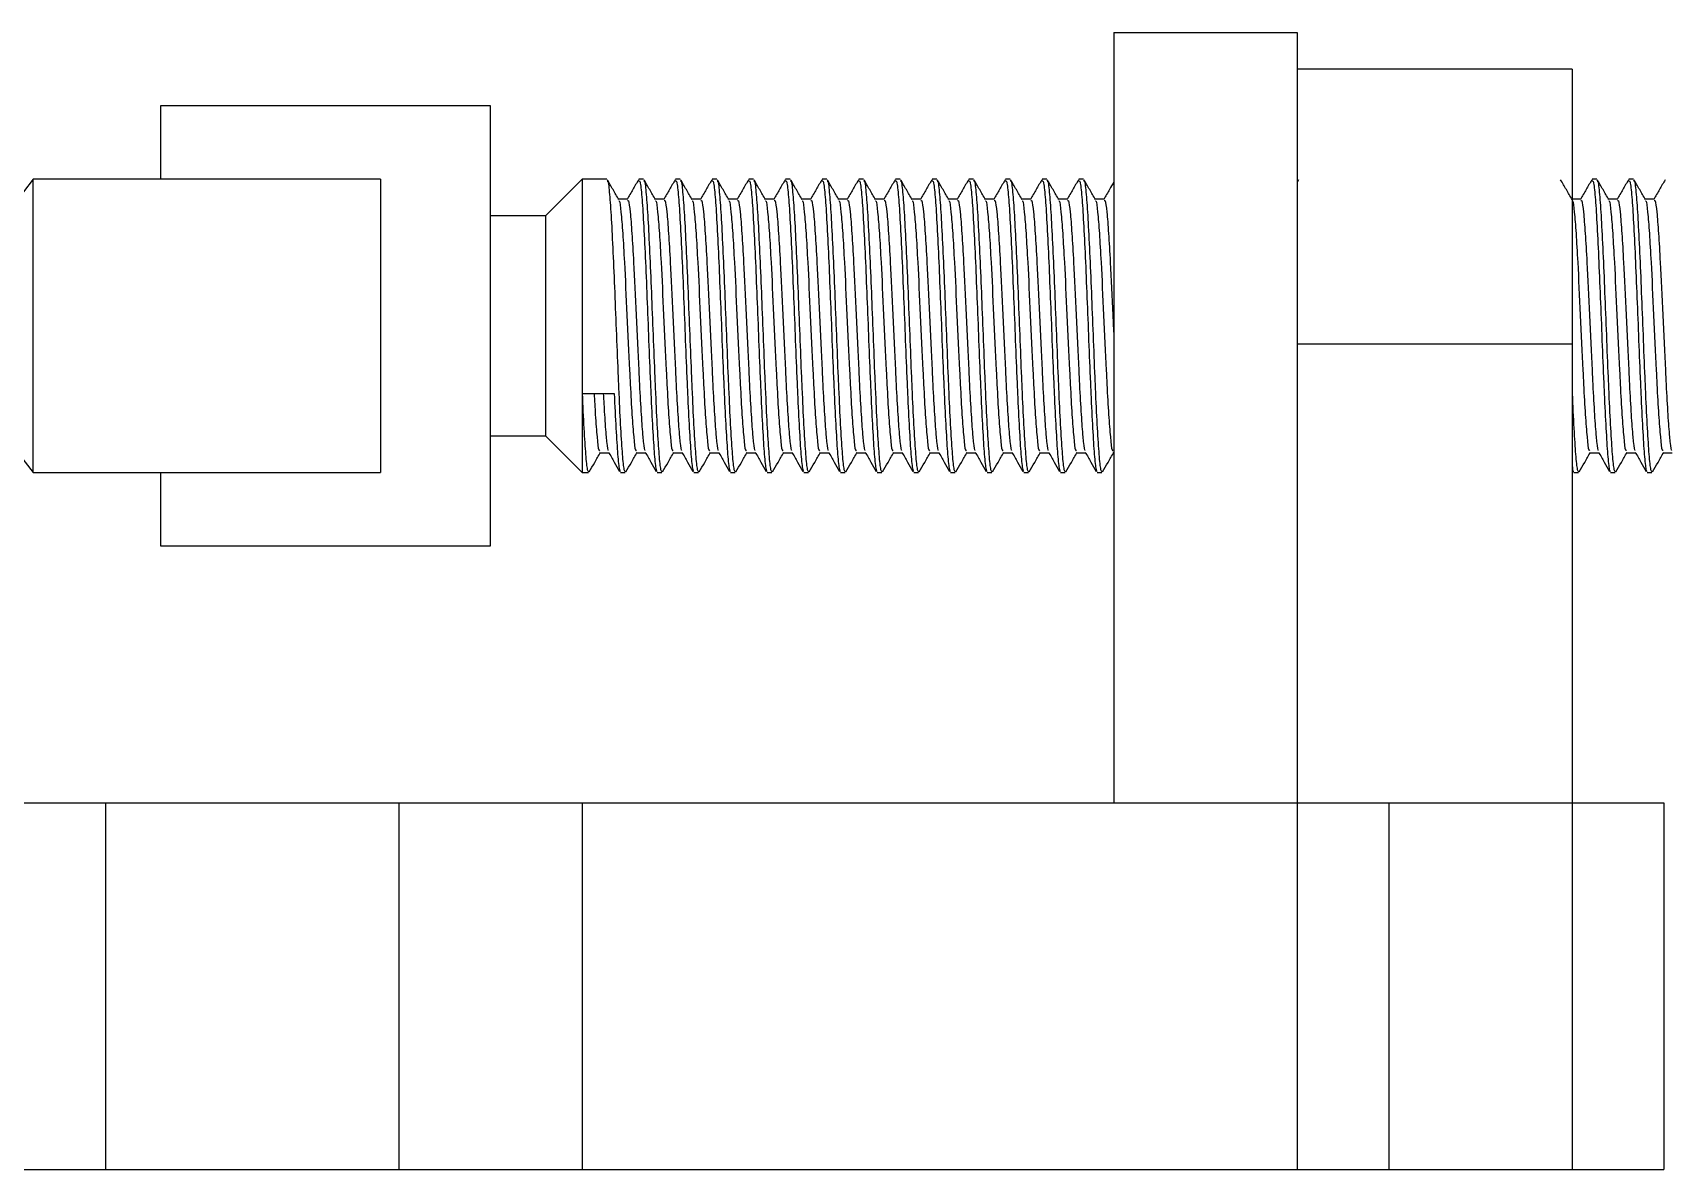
# Model space of a CAD drawing. Header units: millimetres. Extents: x 19 to 860, y 28 to 622.
# Drawn here: x 627.2 to 716.3, y 328.4 to 390.4 of the extents above; entities that cross this region are included whole.
import ezdxf

# ---------------------------------------------------------------- set-up
doc = ezdxf.new("R2010")
doc.units = ezdxf.units.MM

msp = doc.modelspace()

# ---------------------------------------------------------------- linework, layer by layer
at = {"color": 7, "linetype": 'Continuous', "lineweight": 25}
for p, q in [((686.192, 390.45), (686.192, 348.45)), ((686.192, 390.45), (696.192, 390.45)), ((696.192, 390.45), (696.192, 348.45)), ((711.192, 388.45), (696.192, 388.45)), ((711.192, 388.45), (711.192, 373.45)), ((652.192, 386.45), (634.192, 386.45)), ((634.192, 386.45), (634.192, 382.45)), ((652.192, 374.45), (652.192, 386.45)), ((627.248, 382.45), (626.192, 381.083)), ((646.192, 382.45), (627.248, 382.45)), ((627.248, 374.45), (627.248, 382.45)), ((646.192, 382.45), (646.192, 366.45)), ((657.192, 382.45), (655.192, 380.45)), ((658.54, 382.45), (657.192, 382.45)), ((657.192, 382.45), (657.192, 370.771)), ((660.54, 382.45), (660.29, 382.45)), ((662.54, 382.45), (662.29, 382.45)), ((664.54, 382.45), (664.29, 382.45)), ((666.54, 382.45), (666.29, 382.45)), ((668.54, 382.45), (668.29, 382.45)), ((670.54, 382.45), (670.29, 382.45)), ((672.54, 382.45), (672.29, 382.45)), ((674.54, 382.45), (674.29, 382.45)), ((676.54, 382.45), (676.29, 382.45)), ((678.54, 382.45), (678.29, 382.45)), ((680.54, 382.45), (680.29, 382.45)), ((682.54, 382.45), (682.29, 382.45)), ((684.54, 382.45), (684.29, 382.45)), ((696.265, 382.424), (696.192, 382.298)), ((712.54, 382.45), (712.29, 382.45)), ((714.54, 382.45), (714.29, 382.45)), ((659.665, 381.367), (659.178, 381.367)), ((661.665, 381.367), (661.178, 381.367)), ((663.665, 381.367), (663.178, 381.367)), ((665.665, 381.367), (665.178, 381.367)), ((667.665, 381.367), (667.178, 381.367)), ((669.665, 381.367), (669.178, 381.367)), ((671.665, 381.367), (671.178, 381.367)), ((673.665, 381.367), (673.178, 381.367)), ((675.665, 381.367), (675.178, 381.367)), ((677.665, 381.367), (677.178, 381.367)), ((679.665, 381.367), (679.178, 381.367)), ((681.665, 381.367), (681.178, 381.367)), ((683.665, 381.367), (683.178, 381.367)), ((685.665, 381.367), (685.178, 381.367)), ((711.665, 381.367), (711.178, 381.367)), ((713.665, 381.367), (713.178, 381.367)), ((715.665, 381.367), (715.178, 381.367)), ((655.192, 380.45), (652.192, 380.45)), ((655.192, 380.45), (655.192, 368.45)), ((627.248, 366.45), (627.248, 374.45)), ((652.192, 362.45), (652.192, 374.45)), ((711.192, 373.45), (696.192, 373.45)), ((711.192, 373.45), (711.192, 348.45)), ((657.192, 370.771), (658.942, 370.771)), ((657.192, 370.771), (657.192, 366.45)), ((626.192, 367.817), (627.248, 366.45)), ((652.192, 368.45), (655.192, 368.45)), ((655.192, 368.45), (657.192, 366.45)), ((658.165, 367.532), (658.654, 367.532)), ((660.165, 367.532), (660.654, 367.532)), ((662.165, 367.532), (662.654, 367.532)), ((664.165, 367.532), (664.654, 367.532)), ((666.165, 367.532), (666.654, 367.532)), ((668.165, 367.532), (668.654, 367.532)), ((670.165, 367.532), (670.654, 367.532)), ((672.165, 367.532), (672.654, 367.532)), ((674.165, 367.532), (674.654, 367.532)), ((676.165, 367.532), (676.654, 367.532)), ((678.165, 367.532), (678.654, 367.532)), ((680.165, 367.532), (680.654, 367.532)), ((682.165, 367.532), (682.654, 367.532)), ((684.165, 367.532), (684.654, 367.532)), ((686.165, 367.532), (686.192, 367.532)), ((712.165, 367.532), (712.654, 367.532)), ((714.165, 367.532), (714.654, 367.532)), ((716.165, 367.532), (716.654, 367.532)), ((627.248, 366.45), (646.192, 366.45)), ((634.192, 366.45), (634.192, 362.45)), ((657.192, 366.45), (657.54, 366.45)), ((659.29, 366.45), (659.54, 366.45)), ((661.29, 366.45), (661.54, 366.45)), ((663.29, 366.45), (663.54, 366.45)), ((665.29, 366.45), (665.54, 366.45)), ((667.29, 366.45), (667.54, 366.45)), ((669.29, 366.45), (669.54, 366.45)), ((671.29, 366.45), (671.54, 366.45)), ((673.29, 366.45), (673.54, 366.45)), ((675.29, 366.45), (675.54, 366.45)), ((677.29, 366.45), (677.54, 366.45)), ((679.29, 366.45), (679.54, 366.45)), ((681.29, 366.45), (681.54, 366.45)), ((683.29, 366.45), (683.54, 366.45)), ((685.29, 366.45), (685.54, 366.45)), ((711.192, 366.603), (711.239, 366.522)), ((711.29, 366.45), (711.54, 366.45)), ((713.29, 366.45), (713.54, 366.45)), ((715.29, 366.45), (715.54, 366.45)), ((634.192, 362.45), (652.192, 362.45)), ((607.192, 348.45), (631.192, 348.45)), ((631.192, 348.45), (631.192, 328.45)), ((631.192, 348.45), (647.192, 348.45)), ((647.192, 348.45), (647.192, 328.45)), ((647.192, 348.45), (657.192, 348.45)), ((657.192, 348.45), (657.192, 328.45)), ((657.192, 348.45), (696.192, 348.45)), ((696.192, 348.45), (696.192, 328.45)), ((696.192, 348.45), (701.192, 348.45)), ((701.192, 348.45), (701.192, 328.45)), ((701.192, 348.45), (711.192, 348.45)), ((711.192, 348.45), (711.192, 328.45)), ((711.192, 348.45), (716.192, 348.45)), ((716.192, 348.45), (716.192, 328.45)), ((607.192, 328.45), (631.192, 328.45)), ((631.192, 328.45), (647.192, 328.45)), ((647.192, 328.45), (657.192, 328.45)), ((657.192, 328.45), (696.192, 328.45)), ((696.192, 328.45), (701.192, 328.45)), ((701.192, 328.45), (711.192, 328.45)), ((711.192, 328.45), (716.192, 328.45))]:
    msp.add_line(p, q, dxfattribs=at)
for points, knots in [([(658.563, 382.354), (658.573, 382.357), (658.614, 382.369), (658.686, 381.693), (658.78, 380.381), (658.872, 378.511), (658.968, 376.311), (659.058, 373.944), (659.136, 372.072), (659.209, 370.345), (659.285, 368.787), (659.379, 367.368), (659.463, 366.544), (659.517, 366.527), (659.54, 366.519)], [0, 0, 0, 0, 0.030177, 0.125742, 0.221565, 0.316839, 0.412877, 0.507954, 0.604123, 0.643781, 0.739327, 0.835164, 0.930425, 1, 1, 1, 1]), ([(659.191, 381.344), (659.087, 381.525), (658.877, 381.886), (658.668, 382.248), (658.564, 382.429)], [0, 0, 0, 0, 0.4999468, 1, 1, 1, 1]), ([(660.265, 382.424), (660.162, 382.247), (659.956, 381.89), (659.749, 381.533), (659.644, 381.352)], [0, 0, 0, 0, 0.493613, 1, 1, 1, 1]), ([(660.29, 382.366), (660.307, 382.377), (660.356, 382.409), (660.436, 381.704), (660.53, 380.378), (660.622, 378.511), (660.718, 376.311), (660.808, 373.944), (660.886, 372.072), (660.959, 370.345), (661.035, 368.787), (661.129, 367.368), (661.213, 366.544), (661.267, 366.527), (661.29, 366.519)], [0, 0, 0, 0, 0.052862, 0.146192, 0.239773, 0.332819, 0.42661, 0.519463, 0.613383, 0.652113, 0.745424, 0.83902, 0.932053, 1, 1, 1, 1]), ([(660.563, 382.354), (660.573, 382.357), (660.614, 382.369), (660.686, 381.693), (660.78, 380.381), (660.872, 378.511), (660.968, 376.311), (661.058, 373.944), (661.136, 372.072), (661.209, 370.345), (661.285, 368.787), (661.379, 367.368), (661.463, 366.544), (661.517, 366.527), (661.54, 366.519)], [0, 0, 0, 0, 0.030177, 0.125742, 0.221565, 0.316839, 0.412877, 0.507954, 0.604123, 0.643781, 0.739327, 0.835164, 0.930425, 1, 1, 1, 1]), ([(661.191, 381.344), (661.087, 381.525), (660.877, 381.886), (660.668, 382.248), (660.564, 382.429)], [0, 0, 0, 0, 0.4999468, 1, 1, 1, 1]), ([(662.265, 382.424), (662.162, 382.247), (661.956, 381.89), (661.749, 381.533), (661.644, 381.352)], [0, 0, 0, 0, 0.493613, 1, 1, 1, 1]), ([(662.29, 382.366), (662.307, 382.377), (662.356, 382.409), (662.436, 381.704), (662.53, 380.378), (662.622, 378.511), (662.718, 376.311), (662.808, 373.944), (662.886, 372.072), (662.959, 370.345), (663.035, 368.787), (663.129, 367.368), (663.213, 366.544), (663.267, 366.527), (663.29, 366.519)], [0, 0, 0, 0, 0.052862, 0.146192, 0.239773, 0.332819, 0.42661, 0.519463, 0.613383, 0.652113, 0.745424, 0.83902, 0.932053, 1, 1, 1, 1]), ([(662.563, 382.354), (662.573, 382.357), (662.614, 382.369), (662.686, 381.693), (662.78, 380.381), (662.872, 378.511), (662.968, 376.311), (663.058, 373.944), (663.136, 372.072), (663.209, 370.345), (663.285, 368.787), (663.379, 367.368), (663.463, 366.544), (663.517, 366.527), (663.54, 366.519)], [0, 0, 0, 0, 0.0301769, 0.1257421, 0.2215649, 0.3168391, 0.4128766, 0.5079535, 0.6041226, 0.6437809, 0.7393267, 0.8351641, 0.9304251, 1, 1, 1, 1]), ([(663.191, 381.344), (663.087, 381.525), (662.877, 381.886), (662.668, 382.248), (662.564, 382.429)], [0, 0, 0, 0, 0.4999468, 1, 1, 1, 1]), ([(664.265, 382.424), (664.162, 382.247), (663.956, 381.89), (663.749, 381.533), (663.644, 381.352)], [0, 0, 0, 0, 0.493607, 1, 1, 1, 1]), ([(664.29, 382.366), (664.307, 382.377), (664.356, 382.409), (664.436, 381.704), (664.53, 380.378), (664.622, 378.511), (664.718, 376.311), (664.808, 373.944), (664.886, 372.072), (664.959, 370.345), (665.035, 368.787), (665.129, 367.368), (665.213, 366.544), (665.267, 366.527), (665.29, 366.519)], [0, 0, 0, 0, 0.052862, 0.146192, 0.239773, 0.332819, 0.42661, 0.519463, 0.613383, 0.652113, 0.745424, 0.83902, 0.932053, 1, 1, 1, 1]), ([(664.563, 382.354), (664.573, 382.357), (664.614, 382.369), (664.686, 381.693), (664.78, 380.381), (664.872, 378.511), (664.968, 376.311), (665.058, 373.944), (665.136, 372.072), (665.209, 370.345), (665.285, 368.787), (665.379, 367.368), (665.463, 366.544), (665.517, 366.527), (665.54, 366.519)], [0, 0, 0, 0, 0.0301769, 0.1257422, 0.2215649, 0.3168392, 0.4128766, 0.5079535, 0.6041226, 0.6437809, 0.7393268, 0.8351641, 0.9304251, 1, 1, 1, 1]), ([(665.191, 381.344), (665.087, 381.525), (664.877, 381.886), (664.668, 382.248), (664.564, 382.429)], [0, 0, 0, 0, 0.4999468, 1, 1, 1, 1]), ([(666.265, 382.424), (666.162, 382.247), (665.956, 381.89), (665.749, 381.533), (665.644, 381.352)], [0, 0, 0, 0, 0.493607, 1, 1, 1, 1]), ([(666.29, 382.366), (666.307, 382.377), (666.356, 382.409), (666.436, 381.704), (666.53, 380.378), (666.622, 378.511), (666.718, 376.311), (666.808, 373.944), (666.886, 372.072), (666.959, 370.345), (667.035, 368.787), (667.129, 367.368), (667.213, 366.544), (667.267, 366.527), (667.29, 366.519)], [0, 0, 0, 0, 0.052862, 0.146192, 0.239773, 0.332819, 0.42661, 0.519463, 0.613383, 0.652113, 0.745424, 0.83902, 0.932053, 1, 1, 1, 1]), ([(666.563, 382.354), (666.573, 382.357), (666.614, 382.369), (666.686, 381.693), (666.78, 380.381), (666.872, 378.511), (666.968, 376.311), (667.058, 373.944), (667.136, 372.072), (667.209, 370.345), (667.285, 368.787), (667.379, 367.368), (667.463, 366.544), (667.517, 366.527), (667.54, 366.519)], [0, 0, 0, 0, 0.0301769, 0.1257422, 0.2215649, 0.3168392, 0.4128766, 0.5079535, 0.6041226, 0.6437809, 0.7393268, 0.8351641, 0.9304251, 1, 1, 1, 1]), ([(667.191, 381.344), (667.087, 381.525), (666.877, 381.886), (666.668, 382.248), (666.564, 382.429)], [0, 0, 0, 0, 0.4999468, 1, 1, 1, 1]), ([(668.264, 382.424), (668.162, 382.247), (667.956, 381.89), (667.749, 381.533), (667.644, 381.352)], [0, 0, 0, 0, 0.493601, 1, 1, 1, 1]), ([(668.29, 382.366), (668.307, 382.377), (668.356, 382.409), (668.436, 381.704), (668.53, 380.378), (668.622, 378.511), (668.718, 376.311), (668.808, 373.944), (668.886, 372.072), (668.959, 370.345), (669.035, 368.787), (669.129, 367.368), (669.213, 366.544), (669.267, 366.527), (669.29, 366.519)], [0, 0, 0, 0, 0.052862, 0.146192, 0.239773, 0.332819, 0.42661, 0.519463, 0.613383, 0.652113, 0.745424, 0.83902, 0.932053, 1, 1, 1, 1]), ([(668.563, 382.354), (668.573, 382.357), (668.614, 382.369), (668.686, 381.693), (668.78, 380.381), (668.872, 378.511), (668.968, 376.311), (669.058, 373.944), (669.136, 372.072), (669.209, 370.345), (669.285, 368.787), (669.379, 367.368), (669.463, 366.544), (669.517, 366.527), (669.54, 366.519)], [0, 0, 0, 0, 0.030177, 0.125742, 0.221565, 0.316839, 0.412877, 0.507954, 0.604123, 0.643781, 0.739327, 0.835164, 0.930425, 1, 1, 1, 1]), ([(669.191, 381.344), (669.087, 381.525), (668.877, 381.886), (668.668, 382.248), (668.564, 382.429)], [0, 0, 0, 0, 0.499941, 1, 1, 1, 1]), ([(670.265, 382.424), (670.162, 382.247), (669.956, 381.89), (669.749, 381.533), (669.644, 381.352)], [0, 0, 0, 0, 0.493601, 1, 1, 1, 1]), ([(670.29, 382.366), (670.307, 382.377), (670.356, 382.409), (670.436, 381.704), (670.53, 380.378), (670.622, 378.511), (670.718, 376.311), (670.808, 373.944), (670.886, 372.072), (670.959, 370.345), (671.035, 368.787), (671.129, 367.368), (671.213, 366.544), (671.267, 366.527), (671.29, 366.519)], [0, 0, 0, 0, 0.052862, 0.1461919, 0.2397733, 0.332819, 0.42661, 0.519463, 0.6133826, 0.6521132, 0.7454242, 0.8390198, 0.9320525, 1, 1, 1, 1]), ([(670.563, 382.354), (670.573, 382.357), (670.614, 382.369), (670.686, 381.693), (670.78, 380.381), (670.872, 378.511), (670.968, 376.311), (671.058, 373.944), (671.136, 372.072), (671.209, 370.345), (671.285, 368.787), (671.379, 367.368), (671.463, 366.544), (671.517, 366.527), (671.54, 366.519)], [0, 0, 0, 0, 0.030177, 0.125742, 0.221565, 0.316839, 0.412877, 0.507954, 0.604123, 0.643781, 0.739327, 0.835164, 0.930425, 1, 1, 1, 1]), ([(671.191, 381.344), (671.087, 381.525), (670.877, 381.886), (670.668, 382.248), (670.564, 382.429)], [0, 0, 0, 0, 0.499953, 1, 1, 1, 1]), ([(672.265, 382.424), (672.162, 382.247), (671.956, 381.89), (671.749, 381.533), (671.644, 381.352)], [0, 0, 0, 0, 0.493601, 1, 1, 1, 1]), ([(672.29, 382.366), (672.307, 382.377), (672.356, 382.409), (672.436, 381.704), (672.53, 380.378), (672.622, 378.511), (672.718, 376.311), (672.808, 373.944), (672.886, 372.072), (672.959, 370.345), (673.035, 368.787), (673.129, 367.368), (673.213, 366.544), (673.267, 366.527), (673.29, 366.519)], [0, 0, 0, 0, 0.052862, 0.146192, 0.239773, 0.332819, 0.42661, 0.519463, 0.613383, 0.652113, 0.745424, 0.83902, 0.932053, 1, 1, 1, 1]), ([(672.563, 382.354), (672.573, 382.357), (672.614, 382.369), (672.686, 381.693), (672.78, 380.381), (672.872, 378.511), (672.968, 376.311), (673.058, 373.944), (673.136, 372.072), (673.209, 370.345), (673.285, 368.787), (673.379, 367.368), (673.463, 366.544), (673.517, 366.527), (673.54, 366.519)], [0, 0, 0, 0, 0.030177, 0.125742, 0.221565, 0.316839, 0.412877, 0.507954, 0.604123, 0.643781, 0.739327, 0.835164, 0.930425, 1, 1, 1, 1]), ([(673.191, 381.344), (673.087, 381.525), (672.877, 381.886), (672.668, 382.248), (672.564, 382.429)], [0, 0, 0, 0, 0.4999468, 1, 1, 1, 1]), ([(674.265, 382.424), (674.162, 382.247), (673.956, 381.89), (673.749, 381.533), (673.644, 381.352)], [0, 0, 0, 0, 0.493613, 1, 1, 1, 1]), ([(674.29, 382.366), (674.307, 382.377), (674.356, 382.409), (674.436, 381.704), (674.53, 380.378), (674.622, 378.511), (674.718, 376.311), (674.808, 373.944), (674.886, 372.072), (674.959, 370.345), (675.035, 368.787), (675.129, 367.368), (675.213, 366.544), (675.267, 366.527), (675.29, 366.519)], [0, 0, 0, 0, 0.052862, 0.146192, 0.239773, 0.332819, 0.42661, 0.519463, 0.613383, 0.652113, 0.745424, 0.83902, 0.932053, 1, 1, 1, 1]), ([(674.563, 382.354), (674.573, 382.357), (674.614, 382.369), (674.686, 381.693), (674.78, 380.381), (674.872, 378.511), (674.968, 376.311), (675.058, 373.944), (675.136, 372.072), (675.209, 370.345), (675.285, 368.787), (675.379, 367.368), (675.463, 366.544), (675.517, 366.527), (675.54, 366.519)], [0, 0, 0, 0, 0.030177, 0.125742, 0.221565, 0.316839, 0.412877, 0.507954, 0.604123, 0.643781, 0.739327, 0.835164, 0.930425, 1, 1, 1, 1]), ([(675.191, 381.344), (675.087, 381.525), (674.877, 381.886), (674.668, 382.248), (674.564, 382.429)], [0, 0, 0, 0, 0.4999468, 1, 1, 1, 1]), ([(676.265, 382.424), (676.162, 382.247), (675.956, 381.89), (675.749, 381.533), (675.644, 381.352)], [0, 0, 0, 0, 0.493613, 1, 1, 1, 1]), ([(676.29, 382.366), (676.307, 382.377), (676.356, 382.409), (676.436, 381.704), (676.53, 380.378), (676.622, 378.511), (676.718, 376.311), (676.808, 373.944), (676.886, 372.072), (676.959, 370.345), (677.035, 368.787), (677.129, 367.368), (677.213, 366.544), (677.267, 366.527), (677.29, 366.519)], [0, 0, 0, 0, 0.052862, 0.146192, 0.239773, 0.332819, 0.42661, 0.519463, 0.613383, 0.652113, 0.745424, 0.83902, 0.932053, 1, 1, 1, 1]), ([(676.563, 382.354), (676.573, 382.357), (676.614, 382.369), (676.686, 381.693), (676.78, 380.381), (676.872, 378.511), (676.968, 376.311), (677.058, 373.944), (677.136, 372.072), (677.209, 370.345), (677.285, 368.787), (677.379, 367.368), (677.463, 366.544), (677.517, 366.527), (677.54, 366.519)], [0, 0, 0, 0, 0.0301769, 0.1257421, 0.2215649, 0.3168391, 0.4128766, 0.5079535, 0.6041226, 0.6437809, 0.7393267, 0.8351641, 0.9304251, 1, 1, 1, 1]), ([(677.191, 381.344), (677.087, 381.525), (676.877, 381.886), (676.668, 382.248), (676.564, 382.429)], [0, 0, 0, 0, 0.4999468, 1, 1, 1, 1]), ([(678.265, 382.424), (678.162, 382.247), (677.956, 381.89), (677.749, 381.533), (677.644, 381.352)], [0, 0, 0, 0, 0.493607, 1, 1, 1, 1]), ([(678.29, 382.366), (678.307, 382.377), (678.356, 382.409), (678.436, 381.704), (678.53, 380.378), (678.622, 378.511), (678.718, 376.311), (678.808, 373.944), (678.886, 372.072), (678.959, 370.345), (679.035, 368.787), (679.129, 367.368), (679.213, 366.544), (679.267, 366.527), (679.29, 366.519)], [0, 0, 0, 0, 0.052862, 0.146192, 0.239773, 0.332819, 0.42661, 0.519463, 0.613383, 0.652113, 0.745424, 0.83902, 0.932053, 1, 1, 1, 1]), ([(678.563, 382.354), (678.573, 382.357), (678.614, 382.369), (678.686, 381.693), (678.78, 380.381), (678.872, 378.511), (678.968, 376.311), (679.058, 373.944), (679.136, 372.072), (679.209, 370.345), (679.285, 368.787), (679.379, 367.368), (679.463, 366.544), (679.517, 366.527), (679.54, 366.519)], [0, 0, 0, 0, 0.0301769, 0.1257422, 0.2215649, 0.3168392, 0.4128766, 0.5079535, 0.6041226, 0.6437809, 0.7393268, 0.8351641, 0.9304251, 1, 1, 1, 1]), ([(679.191, 381.344), (679.087, 381.525), (678.877, 381.886), (678.668, 382.248), (678.564, 382.429)], [0, 0, 0, 0, 0.4999468, 1, 1, 1, 1]), ([(680.265, 382.424), (680.162, 382.247), (679.956, 381.89), (679.749, 381.533), (679.644, 381.352)], [0, 0, 0, 0, 0.493607, 1, 1, 1, 1]), ([(680.29, 382.366), (680.307, 382.377), (680.356, 382.409), (680.436, 381.704), (680.53, 380.378), (680.622, 378.511), (680.718, 376.311), (680.808, 373.944), (680.886, 372.072), (680.959, 370.345), (681.035, 368.787), (681.129, 367.368), (681.213, 366.544), (681.267, 366.527), (681.29, 366.519)], [0, 0, 0, 0, 0.052862, 0.146192, 0.239773, 0.332819, 0.42661, 0.519463, 0.613383, 0.652113, 0.745424, 0.83902, 0.932053, 1, 1, 1, 1]), ([(680.563, 382.354), (680.573, 382.357), (680.614, 382.369), (680.686, 381.693), (680.78, 380.381), (680.872, 378.511), (680.968, 376.311), (681.058, 373.944), (681.136, 372.072), (681.209, 370.345), (681.285, 368.787), (681.379, 367.368), (681.463, 366.544), (681.517, 366.527), (681.54, 366.519)], [0, 0, 0, 0, 0.0301769, 0.1257422, 0.2215649, 0.3168392, 0.4128766, 0.5079535, 0.6041226, 0.6437809, 0.7393268, 0.8351641, 0.9304251, 1, 1, 1, 1]), ([(681.191, 381.344), (681.087, 381.525), (680.877, 381.886), (680.668, 382.248), (680.564, 382.429)], [0, 0, 0, 0, 0.4999468, 1, 1, 1, 1]), ([(682.264, 382.424), (682.162, 382.247), (681.956, 381.89), (681.749, 381.533), (681.644, 381.352)], [0, 0, 0, 0, 0.493601, 1, 1, 1, 1]), ([(682.29, 382.366), (682.307, 382.377), (682.356, 382.409), (682.436, 381.704), (682.53, 380.378), (682.622, 378.511), (682.718, 376.311), (682.808, 373.944), (682.886, 372.072), (682.959, 370.345), (683.035, 368.787), (683.129, 367.368), (683.213, 366.544), (683.267, 366.527), (683.29, 366.519)], [0, 0, 0, 0, 0.052862, 0.146192, 0.239773, 0.332819, 0.42661, 0.519463, 0.613383, 0.652113, 0.745424, 0.83902, 0.932053, 1, 1, 1, 1]), ([(682.563, 382.354), (682.573, 382.357), (682.614, 382.369), (682.686, 381.693), (682.78, 380.381), (682.872, 378.511), (682.968, 376.311), (683.058, 373.944), (683.136, 372.072), (683.209, 370.345), (683.285, 368.787), (683.379, 367.368), (683.463, 366.544), (683.517, 366.527), (683.54, 366.519)], [0, 0, 0, 0, 0.030177, 0.125742, 0.221565, 0.316839, 0.412877, 0.507954, 0.604123, 0.643781, 0.739327, 0.835164, 0.930425, 1, 1, 1, 1]), ([(683.191, 381.344), (683.087, 381.525), (682.877, 381.886), (682.668, 382.248), (682.564, 382.429)], [0, 0, 0, 0, 0.499941, 1, 1, 1, 1]), ([(684.265, 382.424), (684.162, 382.247), (683.956, 381.89), (683.749, 381.533), (683.644, 381.352)], [0, 0, 0, 0, 0.493601, 1, 1, 1, 1]), ([(684.29, 382.366), (684.307, 382.377), (684.356, 382.409), (684.436, 381.704), (684.53, 380.378), (684.622, 378.511), (684.718, 376.311), (684.808, 373.944), (684.886, 372.072), (684.959, 370.345), (685.035, 368.787), (685.129, 367.368), (685.213, 366.544), (685.267, 366.527), (685.29, 366.519)], [0, 0, 0, 0, 0.052862, 0.1461919, 0.2397733, 0.332819, 0.42661, 0.519463, 0.6133826, 0.6521132, 0.7454242, 0.8390198, 0.9320525, 1, 1, 1, 1]), ([(684.563, 382.354), (684.573, 382.357), (684.614, 382.369), (684.686, 381.693), (684.78, 380.381), (684.872, 378.511), (684.968, 376.311), (685.058, 373.944), (685.136, 372.072), (685.209, 370.345), (685.285, 368.787), (685.379, 367.368), (685.463, 366.544), (685.517, 366.527), (685.54, 366.519)], [0, 0, 0, 0, 0.030177, 0.125742, 0.221565, 0.316839, 0.412877, 0.507954, 0.604123, 0.643781, 0.739327, 0.835164, 0.930425, 1, 1, 1, 1]), ([(685.191, 381.344), (685.087, 381.525), (684.877, 381.886), (684.668, 382.248), (684.564, 382.429)], [0, 0, 0, 0, 0.499953, 1, 1, 1, 1]), ([(686.192, 382.298), (686.114, 382.164), (685.931, 381.848), (685.749, 381.533), (685.644, 381.352)], [0, 0, 0, 0, 0.426394, 1, 1, 1, 1]), ([(711.191, 381.344), (711.087, 381.525), (710.877, 381.886), (710.668, 382.248), (710.564, 382.429)], [0, 0, 0, 0, 0.4999468, 1, 1, 1, 1]), ([(712.264, 382.424), (712.162, 382.247), (711.956, 381.89), (711.749, 381.533), (711.644, 381.352)], [0, 0, 0, 0, 0.493601, 1, 1, 1, 1]), ([(712.29, 382.366), (712.307, 382.377), (712.356, 382.409), (712.436, 381.704), (712.53, 380.378), (712.622, 378.511), (712.718, 376.311), (712.808, 373.944), (712.886, 372.072), (712.959, 370.345), (713.035, 368.787), (713.129, 367.368), (713.213, 366.544), (713.267, 366.527), (713.29, 366.519)], [0, 0, 0, 0, 0.052862, 0.146192, 0.239773, 0.332819, 0.42661, 0.519463, 0.613383, 0.652113, 0.745424, 0.83902, 0.932053, 1, 1, 1, 1]), ([(712.563, 382.354), (712.573, 382.357), (712.614, 382.369), (712.686, 381.693), (712.78, 380.381), (712.872, 378.511), (712.968, 376.311), (713.058, 373.944), (713.136, 372.072), (713.209, 370.345), (713.285, 368.787), (713.379, 367.368), (713.463, 366.544), (713.517, 366.527), (713.54, 366.519)], [0, 0, 0, 0, 0.030177, 0.125742, 0.221565, 0.316839, 0.412877, 0.507954, 0.604123, 0.643781, 0.739327, 0.835164, 0.930425, 1, 1, 1, 1]), ([(713.191, 381.344), (713.087, 381.525), (712.877, 381.886), (712.668, 382.248), (712.564, 382.429)], [0, 0, 0, 0, 0.499941, 1, 1, 1, 1]), ([(714.265, 382.424), (714.162, 382.247), (713.956, 381.89), (713.749, 381.533), (713.644, 381.352)], [0, 0, 0, 0, 0.493601, 1, 1, 1, 1]), ([(714.29, 382.366), (714.307, 382.377), (714.356, 382.409), (714.436, 381.704), (714.53, 380.378), (714.622, 378.511), (714.718, 376.311), (714.808, 373.944), (714.886, 372.072), (714.959, 370.345), (715.035, 368.787), (715.129, 367.368), (715.213, 366.544), (715.267, 366.527), (715.29, 366.519)], [0, 0, 0, 0, 0.052862, 0.1461919, 0.2397733, 0.332819, 0.42661, 0.519463, 0.6133826, 0.6521132, 0.7454242, 0.8390198, 0.9320525, 1, 1, 1, 1]), ([(714.563, 382.354), (714.573, 382.357), (714.614, 382.369), (714.686, 381.693), (714.78, 380.381), (714.872, 378.511), (714.968, 376.311), (715.058, 373.944), (715.136, 372.072), (715.209, 370.345), (715.285, 368.787), (715.379, 367.368), (715.463, 366.544), (715.517, 366.527), (715.54, 366.519)], [0, 0, 0, 0, 0.030177, 0.125742, 0.221565, 0.316839, 0.412877, 0.507954, 0.604123, 0.643781, 0.739327, 0.835164, 0.930425, 1, 1, 1, 1]), ([(715.191, 381.344), (715.087, 381.525), (714.877, 381.886), (714.668, 382.248), (714.564, 382.429)], [0, 0, 0, 0, 0.499953, 1, 1, 1, 1]), ([(716.265, 382.424), (716.162, 382.247), (715.956, 381.89), (715.749, 381.533), (715.644, 381.352)], [0, 0, 0, 0, 0.493601, 1, 1, 1, 1]), ([(659.191, 381.283), (659.2, 381.285), (659.24, 381.293), (659.311, 380.712), (659.405, 379.578), (659.512, 377.701), (659.636, 375.057), (659.746, 372.697), (659.834, 370.901), (659.91, 369.55), (660.004, 368.338), (660.088, 367.574), (660.142, 367.662), (660.164, 367.699)], [0, 0, 0, 0, 0.0274131, 0.1234138, 0.2196737, 0.3153825, 0.4587017, 0.6026816, 0.6425197, 0.738502, 0.8347762, 0.9304716, 1, 1, 1, 1]), ([(659.665, 381.295), (659.682, 381.305), (659.731, 381.332), (659.811, 380.722), (659.905, 379.575), (660.012, 377.702), (660.136, 375.057), (660.246, 372.697), (660.334, 370.902), (660.41, 369.546), (660.504, 368.353), (660.577, 367.634), (660.619, 367.681), (660.631, 367.694)], [0, 0, 0, 0, 0.0548141, 0.1515303, 0.2485076, 0.3449297, 0.4893171, 0.63437, 0.6745051, 0.7712027, 0.8681945, 0.9646031, 1, 1, 1, 1]), ([(661.191, 381.283), (661.2, 381.285), (661.24, 381.293), (661.311, 380.712), (661.405, 379.578), (661.512, 377.701), (661.637, 375.057), (661.746, 372.697), (661.834, 370.901), (661.91, 369.55), (662.004, 368.338), (662.088, 367.574), (662.142, 367.662), (662.164, 367.699)], [0, 0, 0, 0, 0.027413, 0.123414, 0.219674, 0.315382, 0.458702, 0.602682, 0.64252, 0.738502, 0.834776, 0.930472, 1, 1, 1, 1]), ([(661.665, 381.295), (661.682, 381.305), (661.731, 381.332), (661.811, 380.722), (661.905, 379.575), (662.012, 377.702), (662.136, 375.057), (662.246, 372.697), (662.334, 370.902), (662.41, 369.546), (662.504, 368.353), (662.577, 367.634), (662.619, 367.681), (662.631, 367.694)], [0, 0, 0, 0, 0.054814, 0.15153, 0.248508, 0.34493, 0.489317, 0.63437, 0.674505, 0.771203, 0.868194, 0.964603, 1, 1, 1, 1]), ([(663.191, 381.283), (663.2, 381.285), (663.24, 381.293), (663.311, 380.712), (663.405, 379.578), (663.512, 377.701), (663.637, 375.057), (663.746, 372.697), (663.834, 370.901), (663.91, 369.55), (664.004, 368.338), (664.088, 367.574), (664.142, 367.662), (664.164, 367.699)], [0, 0, 0, 0, 0.027413, 0.123414, 0.219674, 0.315382, 0.458702, 0.602682, 0.64252, 0.738502, 0.834776, 0.930472, 1, 1, 1, 1]), ([(663.665, 381.295), (663.682, 381.305), (663.731, 381.332), (663.811, 380.722), (663.905, 379.575), (664.012, 377.702), (664.136, 375.057), (664.246, 372.697), (664.334, 370.902), (664.41, 369.546), (664.504, 368.353), (664.577, 367.634), (664.619, 367.681), (664.631, 367.694)], [0, 0, 0, 0, 0.054814, 0.15153, 0.248508, 0.34493, 0.489317, 0.63437, 0.674505, 0.771203, 0.868195, 0.964603, 1, 1, 1, 1]), ([(665.191, 381.283), (665.2, 381.285), (665.24, 381.293), (665.311, 380.712), (665.405, 379.578), (665.512, 377.701), (665.637, 375.057), (665.746, 372.697), (665.834, 370.901), (665.91, 369.55), (666.004, 368.338), (666.088, 367.574), (666.142, 367.662), (666.164, 367.699)], [0, 0, 0, 0, 0.0274131, 0.1234138, 0.2196737, 0.3153825, 0.4587018, 0.6026816, 0.6425197, 0.738502, 0.8347762, 0.9304716, 1, 1, 1, 1]), ([(665.665, 381.295), (665.682, 381.305), (665.731, 381.332), (665.811, 380.722), (665.905, 379.575), (666.012, 377.702), (666.137, 375.057), (666.246, 372.697), (666.334, 370.902), (666.41, 369.546), (666.504, 368.353), (666.577, 367.634), (666.619, 367.681), (666.631, 367.694)], [0, 0, 0, 0, 0.054814, 0.15153, 0.248508, 0.34493, 0.489317, 0.63437, 0.674505, 0.771203, 0.868195, 0.964603, 1, 1, 1, 1]), ([(667.191, 381.283), (667.2, 381.285), (667.24, 381.293), (667.311, 380.712), (667.405, 379.578), (667.512, 377.701), (667.636, 375.057), (667.746, 372.697), (667.834, 370.901), (667.91, 369.55), (668.004, 368.338), (668.088, 367.574), (668.142, 367.662), (668.164, 367.699)], [0, 0, 0, 0, 0.027413, 0.123414, 0.219674, 0.315382, 0.458702, 0.602682, 0.64252, 0.738502, 0.834776, 0.930472, 1, 1, 1, 1]), ([(667.665, 381.295), (667.682, 381.305), (667.731, 381.332), (667.811, 380.722), (667.905, 379.575), (668.012, 377.702), (668.137, 375.057), (668.246, 372.697), (668.334, 370.902), (668.41, 369.546), (668.504, 368.353), (668.577, 367.634), (668.619, 367.681), (668.631, 367.694)], [0, 0, 0, 0, 0.0548141, 0.1515303, 0.2485077, 0.3449297, 0.4893172, 0.63437, 0.6745051, 0.7712028, 0.8681946, 0.9646031, 1, 1, 1, 1]), ([(669.191, 381.283), (669.2, 381.285), (669.24, 381.293), (669.311, 380.712), (669.405, 379.578), (669.512, 377.701), (669.636, 375.057), (669.746, 372.697), (669.834, 370.901), (669.91, 369.55), (670.004, 368.338), (670.088, 367.574), (670.142, 367.662), (670.164, 367.699)], [0, 0, 0, 0, 0.027413, 0.123414, 0.219674, 0.315382, 0.458702, 0.602682, 0.64252, 0.738502, 0.834776, 0.930472, 1, 1, 1, 1]), ([(669.665, 381.295), (669.682, 381.305), (669.731, 381.332), (669.811, 380.722), (669.905, 379.575), (670.012, 377.702), (670.136, 375.057), (670.246, 372.697), (670.334, 370.902), (670.41, 369.546), (670.504, 368.353), (670.577, 367.634), (670.619, 367.681), (670.631, 367.694)], [0, 0, 0, 0, 0.054814, 0.15153, 0.248508, 0.34493, 0.489317, 0.63437, 0.674505, 0.771203, 0.868194, 0.964603, 1, 1, 1, 1]), ([(671.191, 381.283), (671.2, 381.285), (671.24, 381.293), (671.311, 380.712), (671.405, 379.578), (671.512, 377.701), (671.636, 375.057), (671.746, 372.697), (671.834, 370.901), (671.91, 369.55), (672.004, 368.338), (672.088, 367.574), (672.142, 367.662), (672.164, 367.699)], [0, 0, 0, 0, 0.0274131, 0.1234138, 0.2196737, 0.3153825, 0.4587017, 0.6026816, 0.6425197, 0.738502, 0.8347762, 0.9304716, 1, 1, 1, 1]), ([(671.665, 381.295), (671.682, 381.305), (671.731, 381.332), (671.811, 380.722), (671.905, 379.575), (672.012, 377.702), (672.136, 375.057), (672.246, 372.697), (672.334, 370.902), (672.41, 369.546), (672.504, 368.353), (672.577, 367.634), (672.619, 367.681), (672.631, 367.694)], [0, 0, 0, 0, 0.054814, 0.15153, 0.248508, 0.34493, 0.489317, 0.63437, 0.674505, 0.771203, 0.868194, 0.964603, 1, 1, 1, 1]), ([(673.191, 381.283), (673.2, 381.285), (673.24, 381.293), (673.311, 380.712), (673.405, 379.578), (673.512, 377.701), (673.636, 375.057), (673.746, 372.697), (673.834, 370.901), (673.91, 369.55), (674.004, 368.338), (674.088, 367.574), (674.142, 367.662), (674.164, 367.699)], [0, 0, 0, 0, 0.0274131, 0.1234138, 0.2196737, 0.3153825, 0.4587017, 0.6026816, 0.6425197, 0.738502, 0.8347762, 0.9304716, 1, 1, 1, 1]), ([(673.665, 381.295), (673.682, 381.305), (673.731, 381.332), (673.811, 380.722), (673.905, 379.575), (674.012, 377.702), (674.136, 375.057), (674.246, 372.697), (674.334, 370.902), (674.41, 369.546), (674.504, 368.353), (674.577, 367.634), (674.619, 367.681), (674.631, 367.694)], [0, 0, 0, 0, 0.0548141, 0.1515303, 0.2485076, 0.3449297, 0.4893171, 0.63437, 0.6745051, 0.7712027, 0.8681945, 0.9646031, 1, 1, 1, 1]), ([(675.191, 381.283), (675.2, 381.285), (675.24, 381.293), (675.311, 380.712), (675.405, 379.578), (675.512, 377.701), (675.636, 375.057), (675.746, 372.697), (675.834, 370.901), (675.91, 369.55), (676.004, 368.338), (676.088, 367.574), (676.142, 367.662), (676.164, 367.699)], [0, 0, 0, 0, 0.027413, 0.123414, 0.219674, 0.315382, 0.458702, 0.602682, 0.64252, 0.738502, 0.834776, 0.930472, 1, 1, 1, 1]), ([(675.665, 381.295), (675.682, 381.305), (675.731, 381.332), (675.811, 380.722), (675.905, 379.575), (676.012, 377.702), (676.136, 375.057), (676.246, 372.697), (676.334, 370.902), (676.41, 369.546), (676.504, 368.353), (676.577, 367.634), (676.619, 367.681), (676.631, 367.694)], [0, 0, 0, 0, 0.054814, 0.15153, 0.248508, 0.34493, 0.489317, 0.63437, 0.674505, 0.771203, 0.868194, 0.964603, 1, 1, 1, 1]), ([(677.191, 381.283), (677.2, 381.285), (677.24, 381.293), (677.311, 380.712), (677.405, 379.578), (677.512, 377.701), (677.637, 375.057), (677.746, 372.697), (677.834, 370.901), (677.91, 369.55), (678.004, 368.338), (678.088, 367.574), (678.142, 367.662), (678.164, 367.699)], [0, 0, 0, 0, 0.027413, 0.123414, 0.219674, 0.315382, 0.458702, 0.602682, 0.64252, 0.738502, 0.834776, 0.930472, 1, 1, 1, 1]), ([(677.665, 381.295), (677.682, 381.305), (677.731, 381.332), (677.811, 380.722), (677.905, 379.575), (678.012, 377.702), (678.136, 375.057), (678.246, 372.697), (678.334, 370.902), (678.41, 369.546), (678.504, 368.353), (678.577, 367.634), (678.619, 367.681), (678.631, 367.694)], [0, 0, 0, 0, 0.054814, 0.15153, 0.248508, 0.34493, 0.489317, 0.63437, 0.674505, 0.771203, 0.868195, 0.964603, 1, 1, 1, 1]), ([(679.191, 381.283), (679.2, 381.285), (679.24, 381.293), (679.311, 380.712), (679.405, 379.578), (679.512, 377.701), (679.637, 375.057), (679.746, 372.697), (679.834, 370.901), (679.91, 369.55), (680.004, 368.338), (680.088, 367.574), (680.142, 367.662), (680.164, 367.699)], [0, 0, 0, 0, 0.027413, 0.123414, 0.219674, 0.315383, 0.458702, 0.602682, 0.64252, 0.738502, 0.834776, 0.930472, 1, 1, 1, 1]), ([(679.665, 381.295), (679.682, 381.305), (679.731, 381.332), (679.811, 380.722), (679.905, 379.575), (680.012, 377.702), (680.137, 375.057), (680.246, 372.697), (680.334, 370.902), (680.41, 369.546), (680.504, 368.353), (680.577, 367.634), (680.619, 367.681), (680.631, 367.694)], [0, 0, 0, 0, 0.054814, 0.15153, 0.248508, 0.34493, 0.489317, 0.63437, 0.674505, 0.771203, 0.868195, 0.964603, 1, 1, 1, 1]), ([(681.191, 381.283), (681.2, 381.285), (681.24, 381.293), (681.311, 380.712), (681.405, 379.578), (681.512, 377.701), (681.636, 375.057), (681.746, 372.697), (681.834, 370.901), (681.91, 369.55), (682.004, 368.338), (682.088, 367.574), (682.142, 367.662), (682.164, 367.699)], [0, 0, 0, 0, 0.027413, 0.123414, 0.219674, 0.315382, 0.458702, 0.602682, 0.64252, 0.738502, 0.834776, 0.930472, 1, 1, 1, 1]), ([(681.665, 381.295), (681.682, 381.305), (681.731, 381.332), (681.811, 380.722), (681.905, 379.575), (682.012, 377.702), (682.137, 375.057), (682.246, 372.697), (682.334, 370.902), (682.41, 369.546), (682.504, 368.353), (682.577, 367.634), (682.619, 367.681), (682.631, 367.694)], [0, 0, 0, 0, 0.054814, 0.15153, 0.248508, 0.34493, 0.489317, 0.63437, 0.674505, 0.771203, 0.868195, 0.964603, 1, 1, 1, 1]), ([(683.191, 381.283), (683.2, 381.285), (683.24, 381.293), (683.311, 380.712), (683.405, 379.578), (683.512, 377.701), (683.636, 375.057), (683.746, 372.697), (683.834, 370.901), (683.91, 369.55), (684.004, 368.338), (684.088, 367.574), (684.142, 367.662), (684.164, 367.699)], [0, 0, 0, 0, 0.027413, 0.123414, 0.219674, 0.315382, 0.458702, 0.602682, 0.64252, 0.738502, 0.834776, 0.930472, 1, 1, 1, 1]), ([(683.665, 381.295), (683.682, 381.305), (683.731, 381.332), (683.811, 380.722), (683.905, 379.575), (684.012, 377.702), (684.137, 375.057), (684.246, 372.697), (684.334, 370.902), (684.41, 369.546), (684.504, 368.353), (684.577, 367.634), (684.619, 367.681), (684.631, 367.694)], [0, 0, 0, 0, 0.054814, 0.15153, 0.248508, 0.34493, 0.489317, 0.63437, 0.674505, 0.771203, 0.868194, 0.964603, 1, 1, 1, 1]), ([(685.191, 381.283), (685.2, 381.285), (685.24, 381.293), (685.311, 380.712), (685.405, 379.578), (685.512, 377.701), (685.636, 375.057), (685.746, 372.697), (685.834, 370.901), (685.91, 369.55), (686.004, 368.338), (686.088, 367.574), (686.142, 367.662), (686.164, 367.699)], [0, 0, 0, 0, 0.027413, 0.123414, 0.219674, 0.315382, 0.458702, 0.602682, 0.64252, 0.738502, 0.834776, 0.930472, 1, 1, 1, 1]), ([(685.665, 381.295), (685.682, 381.305), (685.731, 381.332), (685.811, 380.723), (685.905, 379.574), (686.012, 377.707), (686.108, 375.648), (686.174, 374.266), (686.192, 373.879)], [0, 0, 0, 0, 0.1005139, 0.2778647, 0.4556944, 0.6325058, 0.8972725, 1, 1, 1, 1]), ([(711.191, 381.283), (711.2, 381.285), (711.24, 381.293), (711.311, 380.712), (711.405, 379.578), (711.512, 377.701), (711.636, 375.057), (711.746, 372.697), (711.834, 370.901), (711.91, 369.55), (712.004, 368.338), (712.088, 367.574), (712.142, 367.662), (712.164, 367.699)], [0, 0, 0, 0, 0.027413, 0.123414, 0.219674, 0.315382, 0.458702, 0.602682, 0.64252, 0.738502, 0.834776, 0.930472, 1, 1, 1, 1]), ([(711.665, 381.295), (711.682, 381.305), (711.731, 381.332), (711.811, 380.722), (711.905, 379.575), (712.012, 377.702), (712.137, 375.057), (712.246, 372.697), (712.334, 370.902), (712.41, 369.546), (712.504, 368.353), (712.577, 367.634), (712.619, 367.681), (712.631, 367.694)], [0, 0, 0, 0, 0.0548141, 0.1515303, 0.2485077, 0.3449297, 0.4893172, 0.63437, 0.6745051, 0.7712028, 0.8681946, 0.9646031, 1, 1, 1, 1]), ([(713.191, 381.283), (713.2, 381.285), (713.24, 381.293), (713.311, 380.712), (713.405, 379.578), (713.512, 377.701), (713.636, 375.057), (713.746, 372.697), (713.834, 370.901), (713.91, 369.55), (714.004, 368.338), (714.088, 367.574), (714.142, 367.662), (714.164, 367.699)], [0, 0, 0, 0, 0.027413, 0.123414, 0.219674, 0.315382, 0.458702, 0.602682, 0.64252, 0.738502, 0.834776, 0.930472, 1, 1, 1, 1]), ([(713.665, 381.295), (713.682, 381.305), (713.731, 381.332), (713.811, 380.722), (713.905, 379.575), (714.012, 377.702), (714.136, 375.057), (714.246, 372.697), (714.334, 370.902), (714.41, 369.546), (714.504, 368.353), (714.577, 367.634), (714.619, 367.681), (714.631, 367.694)], [0, 0, 0, 0, 0.054814, 0.15153, 0.248508, 0.34493, 0.489317, 0.63437, 0.674505, 0.771203, 0.868194, 0.964603, 1, 1, 1, 1]), ([(715.191, 381.283), (715.2, 381.285), (715.24, 381.293), (715.311, 380.712), (715.405, 379.578), (715.512, 377.701), (715.637, 375.057), (715.746, 372.697), (715.834, 370.901), (715.91, 369.55), (716.004, 368.338), (716.088, 367.574), (716.142, 367.662), (716.164, 367.699)], [0, 0, 0, 0, 0.027413, 0.123414, 0.219674, 0.315382, 0.458702, 0.602682, 0.64252, 0.738502, 0.834776, 0.930472, 1, 1, 1, 1]), ([(715.665, 381.295), (715.682, 381.305), (715.731, 381.332), (715.811, 380.722), (715.905, 379.575), (716.012, 377.702), (716.136, 375.057), (716.246, 372.697), (716.334, 370.902), (716.41, 369.546), (716.504, 368.353), (716.577, 367.634), (716.619, 367.681), (716.631, 367.694)], [0, 0, 0, 0, 0.054814, 0.15153, 0.248508, 0.34493, 0.489317, 0.63437, 0.674505, 0.771203, 0.868194, 0.964603, 1, 1, 1, 1]), ([(657.192, 370.771), (657.223, 370.106), (657.285, 368.774), (657.379, 367.371), (657.463, 366.544), (657.517, 366.526), (657.54, 366.519)], [0, 0, 0, 0, 0.268222, 0.537263, 0.804685, 1, 1, 1, 1]), ([(657.845, 370.771), (657.867, 370.373), (657.919, 369.403), (658.004, 368.346), (658.088, 367.573), (658.142, 367.662), (658.164, 367.699)], [0, 0, 0, 0, 0.203567, 0.496785, 0.78824, 1, 1, 1, 1]), ([(658.345, 370.771), (658.367, 370.373), (658.419, 369.401), (658.504, 368.361), (658.577, 367.633), (658.619, 367.681), (658.631, 367.694)], [0, 0, 0, 0, 0.227386, 0.554912, 0.88047, 1, 1, 1, 1]), ([(658.942, 370.771), (658.973, 370.106), (659.035, 368.774), (659.129, 367.371), (659.213, 366.544), (659.267, 366.526), (659.29, 366.519)], [0, 0, 0, 0, 0.268222, 0.537263, 0.804685, 1, 1, 1, 1]), ([(711.192, 370.771), (711.223, 370.106), (711.285, 368.774), (711.379, 367.371), (711.463, 366.544), (711.517, 366.526), (711.54, 366.519)], [0, 0, 0, 0, 0.268222, 0.537263, 0.804685, 1, 1, 1, 1]), ([(657.581, 366.502), (657.68, 366.672), (657.883, 367.023), (658.086, 367.374), (658.191, 367.555)], [0, 0, 0, 0, 0.484214, 1, 1, 1, 1]), ([(658.632, 367.57), (658.736, 367.39), (658.939, 367.04), (659.141, 366.691), (659.239, 366.522)], [0, 0, 0, 0, 0.5178, 1, 1, 1, 1]), ([(659.581, 366.502), (659.68, 366.672), (659.883, 367.023), (660.086, 367.374), (660.191, 367.555)], [0, 0, 0, 0, 0.484214, 1, 1, 1, 1]), ([(660.632, 367.57), (660.736, 367.39), (660.939, 367.04), (661.141, 366.691), (661.239, 366.522)], [0, 0, 0, 0, 0.5178, 1, 1, 1, 1]), ([(661.581, 366.502), (661.68, 366.672), (661.883, 367.023), (662.086, 367.374), (662.191, 367.555)], [0, 0, 0, 0, 0.484221, 1, 1, 1, 1]), ([(662.632, 367.57), (662.736, 367.39), (662.939, 367.04), (663.141, 366.691), (663.239, 366.522)], [0, 0, 0, 0, 0.5178, 1, 1, 1, 1]), ([(663.581, 366.502), (663.68, 366.672), (663.883, 367.023), (664.086, 367.374), (664.191, 367.555)], [0, 0, 0, 0, 0.484221, 1, 1, 1, 1]), ([(664.632, 367.57), (664.736, 367.39), (664.939, 367.04), (665.141, 366.691), (665.239, 366.522)], [0, 0, 0, 0, 0.517795, 1, 1, 1, 1]), ([(665.581, 366.502), (665.68, 366.672), (665.883, 367.023), (666.086, 367.374), (666.191, 367.555)], [0, 0, 0, 0, 0.484221, 1, 1, 1, 1]), ([(666.632, 367.57), (666.736, 367.39), (666.939, 367.04), (667.141, 366.691), (667.239, 366.522)], [0, 0, 0, 0, 0.517795, 1, 1, 1, 1]), ([(667.581, 366.502), (667.68, 366.672), (667.883, 367.023), (668.086, 367.374), (668.191, 367.555)], [0, 0, 0, 0, 0.484221, 1, 1, 1, 1]), ([(668.632, 367.57), (668.736, 367.39), (668.939, 367.04), (669.141, 366.691), (669.239, 366.522)], [0, 0, 0, 0, 0.517795, 1, 1, 1, 1]), ([(669.581, 366.502), (669.68, 366.672), (669.883, 367.023), (670.086, 367.374), (670.191, 367.555)], [0, 0, 0, 0, 0.484227, 1, 1, 1, 1]), ([(670.632, 367.57), (670.736, 367.39), (670.939, 367.04), (671.141, 366.691), (671.239, 366.522)], [0, 0, 0, 0, 0.517795, 1, 1, 1, 1]), ([(671.581, 366.502), (671.68, 366.672), (671.883, 367.023), (672.086, 367.374), (672.191, 367.555)], [0, 0, 0, 0, 0.484214, 1, 1, 1, 1]), ([(672.632, 367.57), (672.736, 367.39), (672.939, 367.04), (673.141, 366.691), (673.239, 366.522)], [0, 0, 0, 0, 0.5178, 1, 1, 1, 1]), ([(673.581, 366.502), (673.68, 366.672), (673.883, 367.023), (674.086, 367.374), (674.191, 367.555)], [0, 0, 0, 0, 0.484214, 1, 1, 1, 1]), ([(674.632, 367.57), (674.736, 367.39), (674.939, 367.04), (675.141, 366.691), (675.239, 366.522)], [0, 0, 0, 0, 0.5178, 1, 1, 1, 1]), ([(675.581, 366.502), (675.68, 366.672), (675.883, 367.023), (676.086, 367.374), (676.191, 367.555)], [0, 0, 0, 0, 0.484221, 1, 1, 1, 1]), ([(676.632, 367.57), (676.736, 367.39), (676.939, 367.04), (677.141, 366.691), (677.239, 366.522)], [0, 0, 0, 0, 0.5178, 1, 1, 1, 1]), ([(677.581, 366.502), (677.68, 366.672), (677.883, 367.023), (678.086, 367.374), (678.191, 367.555)], [0, 0, 0, 0, 0.484221, 1, 1, 1, 1]), ([(678.632, 367.57), (678.736, 367.39), (678.939, 367.04), (679.141, 366.691), (679.239, 366.522)], [0, 0, 0, 0, 0.5178, 1, 1, 1, 1]), ([(679.581, 366.502), (679.68, 366.672), (679.883, 367.023), (680.086, 367.374), (680.191, 367.555)], [0, 0, 0, 0, 0.484221, 1, 1, 1, 1]), ([(680.632, 367.57), (680.736, 367.39), (680.939, 367.04), (681.141, 366.691), (681.239, 366.522)], [0, 0, 0, 0, 0.517795, 1, 1, 1, 1]), ([(681.581, 366.502), (681.68, 366.672), (681.883, 367.023), (682.086, 367.374), (682.191, 367.555)], [0, 0, 0, 0, 0.484221, 1, 1, 1, 1]), ([(682.632, 367.57), (682.736, 367.39), (682.939, 367.04), (683.141, 366.691), (683.239, 366.522)], [0, 0, 0, 0, 0.517795, 1, 1, 1, 1]), ([(683.581, 366.502), (683.68, 366.672), (683.883, 367.023), (684.086, 367.374), (684.191, 367.555)], [0, 0, 0, 0, 0.484221, 1, 1, 1, 1]), ([(684.632, 367.57), (684.736, 367.39), (684.939, 367.04), (685.141, 366.691), (685.239, 366.522)], [0, 0, 0, 0, 0.517795, 1, 1, 1, 1]), ([(685.581, 366.502), (685.68, 366.672), (685.883, 367.023), (686.086, 367.374), (686.191, 367.555)], [0, 0, 0, 0, 0.484214, 1, 1, 1, 1]), ([(711.581, 366.502), (711.68, 366.672), (711.883, 367.023), (712.086, 367.374), (712.191, 367.555)], [0, 0, 0, 0, 0.484221, 1, 1, 1, 1]), ([(712.632, 367.57), (712.736, 367.39), (712.939, 367.04), (713.141, 366.691), (713.239, 366.522)], [0, 0, 0, 0, 0.517795, 1, 1, 1, 1]), ([(713.581, 366.502), (713.68, 366.672), (713.883, 367.023), (714.086, 367.374), (714.191, 367.555)], [0, 0, 0, 0, 0.484227, 1, 1, 1, 1]), ([(714.632, 367.57), (714.736, 367.39), (714.939, 367.04), (715.141, 366.691), (715.239, 366.522)], [0, 0, 0, 0, 0.517795, 1, 1, 1, 1]), ([(715.581, 366.502), (715.68, 366.672), (715.883, 367.023), (716.086, 367.374), (716.191, 367.555)], [0, 0, 0, 0, 0.484214, 1, 1, 1, 1]), ([(711.192, 366.895), (711.202, 366.796), (711.234, 366.473), (711.267, 366.5), (711.29, 366.519)], [0, 0, 0, 0, 0.305465, 1, 1, 1, 1])]:
    msp.add_open_spline(points, degree=3, knots=knots, dxfattribs=at)

doc.saveas('drawing.dxf')
